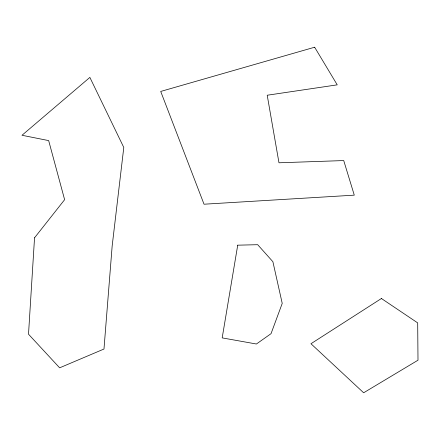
<?xml version="1.0" encoding="UTF-8"?>
<svg xmlns="http://www.w3.org/2000/svg" width="440" height="440" viewBox="0 0 440 440"><rect width="100%" height="100%" fill="white"/><g stroke="black" fill="none" stroke-linecap="round" stroke-linejoin="round"><path stroke-width="0.66" d="M34.54 237.804L28.512 334.208L59.642 367.824L103.978 349.03L112.162 246.026L123.789 147.466L89.87 77.407L22 135.273L48.664 140.597L64.625 199.678L34.54 237.804M237.721 245.174L222.184 337.887L256.399 344.009L271.029 333.68L282.227 303.402L272.894 261.718L257.686 244.701L237.721 245.174M381.42 298.513L310.954 343.728L363.638 392.777L418 360.201L417.692 322.894L381.42 298.513M314.644 47.223L160.71 91.438L204.028 204.21L354.283 195.151L343.723 160.567L278.977 162.789L267.212 95.233L337.227 84.849L314.644 47.223"/></g></svg>
